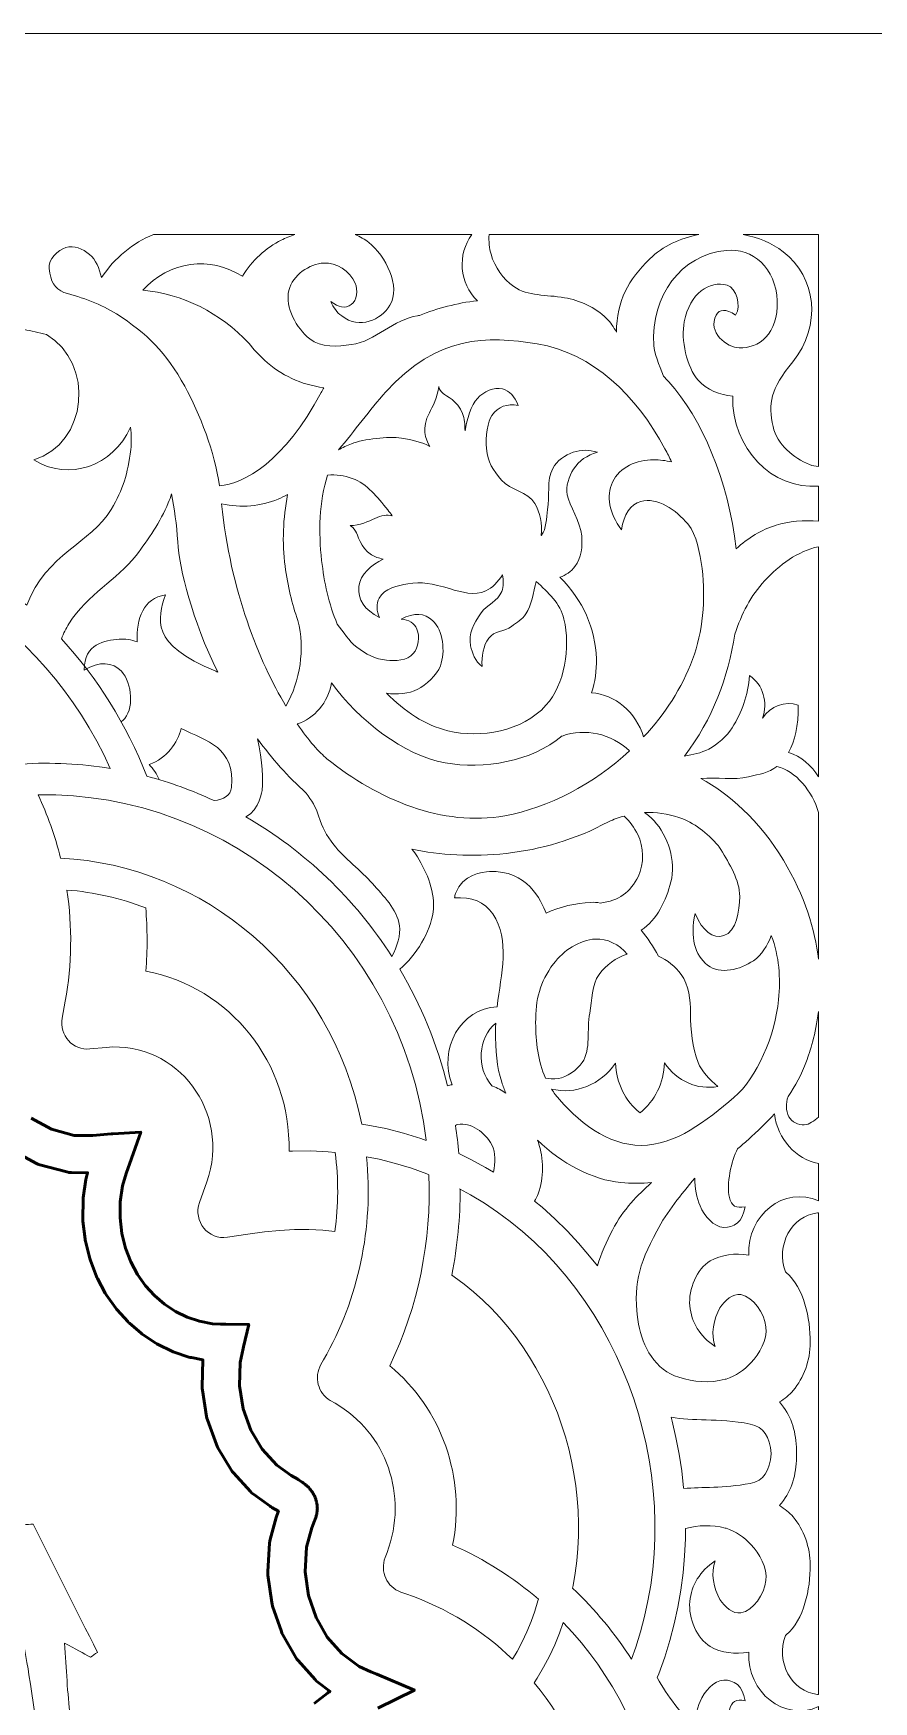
# Model space of a CAD drawing. Header units: inches. Extents: x 0.2 to 21.9, y -14.5 to -3.5.
# Drawn here: x 5.002 to 6.805, y -7.21 to -3.629 of the extents above; entities that cross this region are included whole.
import ezdxf

# ---------------------------------------------------------------- set-up
doc = ezdxf.new("R2010")
doc.units = ezdxf.units.IN
doc.header["$MEASUREMENT"] = 0
doc.layers.add('Layer 1', color=7, linetype='Continuous')

# ---------------------------------------------------------------- blocks, each defined once
blk = doc.blocks.new('block 6')
at = {"layer": 'Layer 1', "color": 250, "lineweight": 9, "true_color": 0x231f20}
blk.add_open_spline([(5.0014, -6.8288), (5.0473, -6.9205), (5.0931, -7.0123), (5.139, -7.104), (5.134, -7.1076), (5.1291, -7.1111), (5.1241, -7.1146), (5.1085, -7.106), (5.0928, -7.0973), (5.0686, -7.084), (5.0729, -7.1407), (5.0743, -7.1912), (5.081, -7.241), (5.0991, -7.3761), (5.1231, -7.5105), (5.1379, -7.646), (5.1524, -7.779), (5.1632, -7.9129), (5.1658, -8.0466), (5.1669, -8.104), (5.143, -8.162), (5.1305, -8.2197), (5.1251, -8.219), (5.1197, -8.2183), (5.1144, -8.2176), (5.11, -8.1853), (5.1039, -8.153), (5.1016, -8.1205), (5.0938, -8.0108), (5.0902, -7.9008), (5.0796, -7.7914), (5.0693, -7.6844), (5.0531, -7.5779), (5.0384, -7.4713), (5.0237, -7.3649), (5.0084, -7.2585), (4.9922, -7.1522), (4.9817, -7.0827), (4.9644, -7.0138), (4.9593, -6.9439), (4.9565, -6.9068), (4.9734, -6.8682), (4.9814, -6.8303), (4.9881, -6.8298), (4.9948, -6.8293), (5.0014, -6.8288)], degree=3, knots=[0, 0, 0, 0, 1, 1, 1, 2, 2, 2, 3, 3, 3, 4, 4, 4, 5, 5, 5, 6, 6, 6, 7, 7, 7, 8, 8, 8, 9, 9, 9, 10, 10, 10, 11, 11, 11, 12, 12, 12, 13, 13, 13, 14, 14, 14, 15, 15, 15, 15], dxfattribs=at)

msp = doc.modelspace()

# ---------------------------------------------------------------- linework, layer by layer
at = {"layer": 'Layer 1', "color": 250, "lineweight": 18, "true_color": 0x231f20}
msp.add_lwpolyline([(0.1756, -14.5134), (16.7661, -14.5134), (16.7661, -3.629), (0.1756, -3.629), (0.1756, -14.5134)], dxfattribs=at)
at = {"layer": 'Layer 1', "color": 140, "lineweight": 50, "true_color": 0x00adef}
for points in [[(4.9968, -5.9574), (5.0409, -5.9814), (5.0892, -5.9943), (5.129, -5.9948), (5.1689, -5.991), (5.172, -5.9908), (5.2323, -5.9872), (5.2121, -6.0441), (5.2008, -6.0761), (5.1932, -6.1029), (5.1883, -6.1372), (5.1878, -6.1715), (5.1918, -6.2049), (5.1997, -6.2365), (5.2111, -6.266), (5.2255, -6.2929), (5.2425, -6.317), (5.2619, -6.3384), (5.2834, -6.3569), (5.3067, -6.3724), (5.3318, -6.3846), (5.3582, -6.3934), (5.3858, -6.3986), (5.4036, -6.3994), (5.4145, -6.3995), (5.4641, -6.4003), (5.4529, -6.4486), (5.4521, -6.4519), (5.4454, -6.4818), (5.444, -6.5322), (5.4519, -6.5812), (5.4685, -6.6268), (5.493, -6.6676), (5.5244, -6.7022), (5.555, -6.7245), (5.569, -6.7325), (5.5699, -6.733), (5.5707, -6.7336), (5.5785, -6.7385), (5.58, -6.7395), (5.5815, -6.7406), (5.5846, -6.743), (5.5861, -6.7442), (5.5875, -6.7455), (5.5901, -6.7479), (5.5914, -6.7491), (5.5926, -6.7504), (5.5947, -6.7528), (5.5959, -6.7542), (5.597, -6.7556), (5.5987, -6.758), (5.5998, -6.7593), (5.6006, -6.7608), (5.602, -6.763), (5.603, -6.7646), (5.6038, -6.7662), (5.6049, -6.7684), (5.6056, -6.7698), (5.6062, -6.7713), (5.607, -6.7734), (5.6077, -6.775), (5.6082, -6.7767), (5.6088, -6.7786), (5.6093, -6.7803), (5.6097, -6.7821), (5.61, -6.7838), (5.6104, -6.7856), (5.6106, -6.7874), (5.6108, -6.789), (5.611, -6.7906), (5.611, -6.7922), (5.6111, -6.7937), (5.6112, -6.7955), (5.6111, -6.7973), (5.611, -6.7988), (5.6109, -6.8006), (5.6106, -6.8024), (5.6104, -6.804), (5.6102, -6.8057), (5.6098, -6.8073), (5.6094, -6.8091), (5.6089, -6.8109), (5.6084, -6.8126), (5.6059, -6.82), (5.6057, -6.8208), (5.6053, -6.8217), (5.5994, -6.8371), (5.5882, -6.8784), (5.585, -6.9312), (5.5921, -6.9822), (5.6083, -7.0295), (5.6325, -7.0713), (5.6637, -7.1066), (5.7006, -7.1342), (5.7259, -7.1459), (5.7387, -7.1512), (5.8195, -7.185), (5.7411, -7.2239)], [(5.6046, -7.2137), (5.6328, -7.1915), (5.6349, -7.1898), (5.6373, -7.1885), (5.6386, -7.1877), (5.6124, -7.1681), (5.6092, -7.1656), (5.6065, -7.1626), (5.57, -7.1212), (5.5673, -7.1183), (5.5653, -7.1148), (5.5371, -7.0662), (5.5352, -7.0628), (5.5339, -7.0592), (5.5151, -7.0046), (5.5139, -7.0009), (5.5133, -6.997), (5.5052, -6.9381), (5.5047, -6.9342), (5.5049, -6.9302), (5.5086, -6.8695), (5.5089, -6.8654), (5.51, -6.8615), (5.5227, -6.8143), (5.5232, -6.8123), (5.524, -6.8104), (5.5276, -6.801), (5.5134, -6.7929), (5.5115, -6.7918), (5.5096, -6.7905), (5.4739, -6.7644), (5.4706, -6.762), (5.4679, -6.759), (5.4311, -6.7185), (5.4285, -6.7156), (5.4264, -6.7122), (5.3979, -6.6647), (5.396, -6.6614), (5.3946, -6.6578), (5.3754, -6.605), (5.3741, -6.6014), (5.3735, -6.5977), (5.3644, -6.5413), (5.3638, -6.5376), (5.3639, -6.5338), (5.3655, -6.4762), (5.3408, -6.4715), (5.3381, -6.471), (5.3355, -6.4702), (5.3039, -6.4597), (5.3014, -6.4588), (5.299, -6.4576), (5.2692, -6.4431), (5.2669, -6.4419), (5.2647, -6.4405), (5.2371, -6.4222), (5.235, -6.4208), (5.2331, -6.4192), (5.2078, -6.3975), (5.206, -6.3958), (5.2043, -6.394), (5.1816, -6.369), (5.18, -6.3672), (5.1786, -6.3652), (5.1587, -6.337), (5.1573, -6.335), (5.1561, -6.3328), (5.1394, -6.3016), (5.1382, -6.2994), (5.1373, -6.2972), (5.1242, -6.2631), (5.1233, -6.2608), (5.1226, -6.2583), (5.1135, -6.2218), (5.1129, -6.2193), (5.1126, -6.2168), (5.1081, -6.1783), (5.1078, -6.1757), (5.1078, -6.1731), (5.1083, -6.1335), (5.1083, -6.1309), (5.1087, -6.1283), (5.1144, -6.0888), (5.1148, -6.0862), (5.1155, -6.0837), (5.1181, -6.0746), (5.0832, -6.0742), (5.0782, -6.0741), (5.0734, -6.0728), (5.0157, -6.0575), (5.0111, -6.0563), (5.0069, -6.054), (4.9545, -6.0255)]]:
    msp.add_lwpolyline(points, dxfattribs=at)
at = {"layer": 'Layer 1', "color": 250, "lineweight": 9, "true_color": 0x231f20}
for points in [[(5.7063, -5.9703), (5.7192, -5.9722), (5.7581, -5.9799), (5.7962, -5.9895), (5.8333, -6.0009), (5.8448, -6.0051)], [(5.9166, -6.1093), (5.9402, -6.1221), (5.9696, -6.1398), (5.9979, -6.1589), (6.0252, -6.1792), (6.0515, -6.2006), (6.0766, -6.2232), (6.1007, -6.2468), (6.1237, -6.2714), (6.1455, -6.2969), (6.1662, -6.3233), (6.1858, -6.3506), (6.2043, -6.3786), (6.2215, -6.4073), (6.2377, -6.4368), (6.2526, -6.4668), (6.2663, -6.4974), (6.2789, -6.5286), (6.2902, -6.5602), (6.3003, -6.5923), (6.3092, -6.6247), (6.3168, -6.6575), (6.3232, -6.6906), (6.3283, -6.7239), (6.332, -6.7574), (6.3345, -6.791), (6.3356, -6.8248), (6.3354, -6.8586), (6.3339, -6.8924), (6.3309, -6.9262), (6.3266, -6.9599), (6.3208, -6.9934), (6.3136, -7.0268), (6.3049, -7.0599), (6.2948, -7.0926), (6.2853, -7.1189)], [(5.8993, -6.294), (5.9051, -6.2979), (5.9262, -6.3136), (5.9466, -6.3302), (5.9662, -6.3478), (5.985, -6.3662), (6.003, -6.3855), (6.0202, -6.4056), (6.0365, -6.4264), (6.052, -6.448), (6.0667, -6.4702), (6.0804, -6.4931), (6.0933, -6.5166), (6.1052, -6.5406), (6.1162, -6.5651), (6.1263, -6.59), (6.1353, -6.6154), (6.1435, -6.6411), (6.1506, -6.6672), (6.1567, -6.6935), (6.1618, -6.72), (6.1659, -6.7467), (6.1689, -6.7735), (6.1708, -6.8003), (6.1718, -6.8272), (6.1716, -6.8541), (6.1704, -6.8809), (6.168, -6.9076), (6.1646, -6.9341), (6.1601, -6.9604), (6.1588, -6.9662)], [(6.139, -7.0399), (6.1307, -7.0629), (6.1206, -7.0877), (6.1092, -7.112), (6.0967, -7.1358), (6.083, -7.1592), (6.0765, -7.1692)]]:
    msp.add_lwpolyline(points, dxfattribs=at)
for points, knots in [([(5.5632, -4.0609), (5.5529, -4.0642), (5.543, -4.0683), (5.5337, -4.0729), (5.502, -4.0887), (5.4698, -4.1166), (5.4504, -4.1504), (5.3812, -4.1058), (5.2933, -4.1181), (5.2363, -4.1802), (5.322, -4.1882), (5.4026, -4.2285), (5.4644, -4.2942), (5.4745, -4.3077), (5.4861, -4.3199), (5.4974, -4.3302), (5.5332, -4.3631), (5.5758, -4.3829), (5.6252, -4.3896), (5.623, -4.3931), (5.621, -4.3965), (5.6193, -4.3999), (5.5414, -4.5486), (5.4524, -4.596), (5.4014, -4.6001), (5.3908, -4.5284), (5.3592, -4.4453), (5.3265, -4.3864), (5.2866, -4.3145), (5.2461, -4.2733), (5.1799, -4.2312), (5.1479, -4.2108), (5.1068, -4.1955), (5.0672, -4.1853), (5.0476, -4.1754), (5.0385, -4.1625), (5.0353, -4.1337), (5.0331, -4.1137), (5.0542, -4.0943), (5.0717, -4.0885), (5.0883, -4.083), (5.1082, -4.0917), (5.122, -4.1033), (5.1358, -4.115), (5.1433, -4.1337), (5.148, -4.1531), (5.1763, -4.1105), (5.2153, -4.0785), (5.2597, -4.0608), (5.2597, -4.0608), (5.5632, -4.0609), (5.5632, -4.0609)], [0, 0, 0, 0, 1, 1, 1, 2, 2, 2, 3, 3, 3, 4, 4, 4, 5, 5, 5, 6, 6, 6, 7, 7, 7, 8, 8, 8, 9, 9, 9, 10, 10, 10, 11, 11, 11, 12, 12, 12, 13, 13, 13, 14, 14, 14, 15, 15, 15, 16, 16, 16, 17, 17, 17, 17]), ([(5.9426, -4.0609), (5.9426, -4.0609), (5.6925, -4.0609), (5.6925, -4.0609), (5.703, -4.0651), (5.7128, -4.0707), (5.7218, -4.0778), (5.7571, -4.1056), (5.7912, -4.1728), (5.7669, -4.2125), (5.7477, -4.244), (5.7023, -4.2651), (5.6635, -4.2356), (5.6529, -4.2275), (5.6452, -4.218), (5.6404, -4.2042), (5.6564, -4.2178), (5.671, -4.2201), (5.6841, -4.2112), (5.6963, -4.203), (5.6985, -4.1794), (5.6926, -4.1651), (5.6819, -4.1389), (5.6509, -4.1207), (5.625, -4.122), (5.5944, -4.1236), (5.5577, -4.148), (5.55, -4.1806), (5.5412, -4.2177), (5.5667, -4.262), (5.5949, -4.2845), (5.6193, -4.304), (5.6548, -4.3013), (5.6847, -4.2971), (5.7351, -4.2901), (5.7761, -4.2423), (5.8264, -4.235), (5.8277, -4.2348), (5.829, -4.2346), (5.8303, -4.2345), (5.8687, -4.2191), (5.9106, -4.2077), (5.9548, -4.2028), (5.9155, -4.1663), (5.9116, -4.1028), (5.9426, -4.0609)], [0, 0, 0, 0, 1, 1, 1, 2, 2, 2, 3, 3, 3, 4, 4, 4, 5, 5, 5, 6, 6, 6, 7, 7, 7, 8, 8, 8, 9, 9, 9, 10, 10, 10, 11, 11, 11, 12, 12, 12, 13, 13, 13, 14, 14, 14, 15, 15, 15, 15]), ([(5.9798, -4.0609), (5.9798, -4.0609), (6.4299, -4.0609), (6.4299, -4.0609), (6.3901, -4.0685), (6.3528, -4.0858), (6.325, -4.1127), (6.2776, -4.1587), (6.2546, -4.2015), (6.253, -4.2705), (6.2475, -4.2592), (6.2403, -4.2492), (6.2317, -4.2407), (6.2073, -4.2165), (6.1741, -4.2021), (6.1417, -4.1964), (6.1016, -4.1894), (6.0641, -4.1939), (6.0326, -4.1724), (6.0101, -4.157), (5.9919, -4.131), (5.984, -4.1032), (5.9804, -4.0907), (5.9789, -4.0751), (5.9798, -4.0609)], [0, 0, 0, 0, 1, 1, 1, 2, 2, 2, 3, 3, 3, 4, 4, 4, 5, 5, 5, 6, 6, 6, 7, 7, 7, 8, 8, 8, 8]), ([(6.6867, -4.0609), (6.6867, -4.0609), (6.525, -4.0609), (6.525, -4.0609), (6.5568, -4.0669), (6.5868, -4.0792), (6.6112, -4.0978), (6.6817, -4.1512), (6.6946, -4.2569), (6.6315, -4.3339), (6.5829, -4.3933), (6.5787, -4.4233), (6.5893, -4.4731), (6.5974, -4.5116), (6.6339, -4.5408), (6.6674, -4.5546), (6.6737, -4.5572), (6.6801, -4.5584), (6.6867, -4.5586), (6.6867, -4.5586), (6.6867, -4.0609), (6.6867, -4.0609)], [0, 0, 0, 0, 1, 1, 1, 2, 2, 2, 3, 3, 3, 4, 4, 4, 5, 5, 5, 6, 6, 6, 7, 7, 7, 7]), ([(6.6867, -4.6006), (6.5868, -4.609), (6.5003, -4.5195), (6.5027, -4.408), (6.4751, -4.405), (6.4466, -4.3941), (6.4285, -4.3736), (6.404, -4.3461), (6.391, -4.2857), (6.3986, -4.2481), (6.411, -4.1866), (6.4522, -4.1587), (6.491, -4.1698), (6.5105, -4.1754), (6.5214, -4.2139), (6.509, -4.2337), (6.4874, -4.2199), (6.4743, -4.2204), (6.4674, -4.2337), (6.4478, -4.271), (6.4899, -4.3031), (6.5168, -4.3041), (6.5576, -4.3056), (6.6011, -4.2747), (6.5982, -4.2029), (6.5955, -4.1326), (6.5451, -4.0893), (6.489, -4.0947), (6.3915, -4.104), (6.3269, -4.1919), (6.3332, -4.2987), (6.3342, -4.3151), (6.3442, -4.3399), (6.3541, -4.3649), (6.3579, -4.3689), (6.3617, -4.373), (6.3654, -4.3771), (6.436, -4.4549), (6.4938, -4.5887), (6.5099, -4.7357), (6.5355, -4.7118), (6.5642, -4.6947), (6.5958, -4.6846), (6.6214, -4.6764), (6.6575, -4.6732), (6.6867, -4.676), (6.6867, -4.676), (6.6867, -4.6006), (6.6867, -4.6006)], [0, 0, 0, 0, 1, 1, 1, 2, 2, 2, 3, 3, 3, 4, 4, 4, 5, 5, 5, 6, 6, 6, 7, 7, 7, 8, 8, 8, 9, 9, 9, 10, 10, 10, 11, 11, 11, 12, 12, 12, 13, 13, 13, 14, 14, 14, 15, 15, 15, 16, 16, 16, 16]), ([(4.9873, -4.8563), (4.9815, -4.8511), (4.9756, -4.8461), (4.9696, -4.8412), (4.9241, -4.7421), (4.8367, -4.7208), (4.7945, -4.6508), (4.7681, -4.6071), (4.7594, -4.5744), (4.7525, -4.5225), (4.7504, -4.5065), (4.751, -4.4906), (4.7528, -4.4746), (4.7908, -4.5582), (4.8853, -4.5912), (4.9607, -4.5445), (4.845, -4.5094), (4.8288, -4.3368), (4.9335, -4.2757), (4.9498, -4.2709), (4.9661, -4.2671), (4.9814, -4.2649), (4.9815, -4.2649), (4.9816, -4.2649), (4.9817, -4.2649), (4.997, -4.2671), (5.0133, -4.2709), (5.0296, -4.2757), (5.1343, -4.3368), (5.1181, -4.5094), (5.0025, -4.5445), (5.0778, -4.5912), (5.1723, -4.5582), (5.2103, -4.4746), (5.2121, -4.4906), (5.2127, -4.5065), (5.2106, -4.5225), (5.2037, -4.5744), (5.195, -4.6071), (5.1687, -4.6508), (5.1244, -4.7242), (5.0304, -4.7441), (4.9873, -4.8563)], [0, 0, 0, 0, 1, 1, 1, 2, 2, 2, 3, 3, 3, 4, 4, 4, 5, 5, 5, 6, 6, 6, 7, 7, 7, 8, 8, 8, 9, 9, 9, 10, 10, 10, 11, 11, 11, 12, 12, 12, 13, 13, 13, 14, 14, 14, 14]), ([(6.1996, -5.0443), (6.2073, -5.0213), (6.211, -4.9967), (6.2101, -4.9714), (6.2078, -4.9054), (6.1817, -4.8469), (6.1316, -4.7961), (6.1448, -4.7922), (6.1556, -4.7845), (6.164, -4.7731), (6.1777, -4.7543), (6.1807, -4.7311), (6.1786, -4.7072), (6.1761, -4.6784), (6.1515, -4.6416), (6.1476, -4.6196), (6.1443, -4.6008), (6.1508, -4.5795), (6.1611, -4.5641), (6.1731, -4.5461), (6.1894, -4.5345), (6.2124, -4.5282), (6.1942, -4.5224), (6.1769, -4.5224), (6.1603, -4.5282), (6.1432, -4.5343), (6.1256, -4.5459), (6.1163, -4.563), (6.1025, -4.5883), (6.1108, -4.622), (6.1055, -4.651), (6.1021, -4.6697), (6.1034, -4.692), (6.092, -4.7064), (6.092, -4.7065), (6.0919, -4.7066), (6.0919, -4.7067), (6.0941, -4.6811), (6.0895, -4.6584), (6.078, -4.6384), (6.0628, -4.612), (6.0258, -4.6105), (6.0062, -4.5879), (5.9882, -4.5672), (5.9773, -4.5487), (5.9739, -4.5203), (5.971, -4.4966), (5.9774, -4.4599), (5.9858, -4.4489), (6.0004, -4.4297), (6.0178, -4.4234), (6.0423, -4.4276), (6.035, -4.408), (6.0237, -4.3963), (6.0084, -4.3922), (5.99, -4.3873), (5.9685, -4.3982), (5.9546, -4.4124), (5.9408, -4.4265), (5.9329, -4.458), (5.9281, -4.4821), (5.9279, -4.4688), (5.9269, -4.4556), (5.9227, -4.445), (5.912, -4.4174), (5.8872, -4.4071), (5.8811, -4.4019), (5.8751, -4.3968), (5.8733, -4.3925), (5.8716, -4.3872), (5.8699, -4.4097), (5.8581, -4.4311), (5.8516, -4.4435), (5.8346, -4.476), (5.8428, -4.4999), (5.8527, -4.5154), (5.8358, -4.5073), (5.816, -4.5009), (5.7917, -4.4976), (5.7634, -4.4937), (5.7113, -4.4995), (5.6843, -4.5098), (5.6745, -4.5135), (5.6651, -4.518), (5.6564, -4.5231), (5.6912, -4.4822), (5.7234, -4.4371), (5.7584, -4.3985), (5.8688, -4.2767), (5.9753, -4.2777), (6.083, -4.2954), (6.2023, -4.315), (6.296, -4.4063), (6.3573, -4.5209), (6.3622, -4.53), (6.3669, -4.5393), (6.3714, -4.5487), (6.3588, -4.5461), (6.3461, -4.5442), (6.3333, -4.5442), (6.2968, -4.5442), (6.2594, -4.5596), (6.2449, -4.592), (6.231, -4.6233), (6.2373, -4.6574), (6.2638, -4.6946), (6.2693, -4.6605), (6.2832, -4.6403), (6.3054, -4.6338), (6.3408, -4.6236), (6.3814, -4.6523), (6.4061, -4.682), (6.427, -4.7069), (6.4305, -4.7436), (6.4373, -4.7777), (6.4442, -4.8454), (6.4389, -4.9128), (6.4165, -4.973), (6.3936, -5.0342), (6.3568, -5.0906), (6.3114, -5.1392), (6.295, -5.0856), (6.2508, -5.0481), (6.1996, -5.0443)], [0, 0, 0, 0, 1, 1, 1, 2, 2, 2, 3, 3, 3, 4, 4, 4, 5, 5, 5, 6, 6, 6, 7, 7, 7, 8, 8, 8, 9, 9, 9, 10, 10, 10, 11, 11, 11, 12, 12, 12, 13, 13, 13, 14, 14, 14, 15, 15, 15, 16, 16, 16, 17, 17, 17, 18, 18, 18, 19, 19, 19, 20, 20, 20, 21, 21, 21, 22, 22, 22, 23, 23, 23, 24, 24, 24, 25, 25, 25, 26, 26, 26, 27, 27, 27, 28, 28, 28, 29, 29, 29, 30, 30, 30, 31, 31, 31, 32, 32, 32, 33, 33, 33, 34, 34, 34, 35, 35, 35, 36, 36, 36, 37, 37, 37, 38, 38, 38, 39, 39, 39, 40, 40, 40, 41, 41, 41, 41]), ([(5.6331, -4.5772), (5.6514, -4.5755), (5.669, -4.5779), (5.686, -4.5842), (5.7189, -4.5965), (5.7394, -4.6236), (5.7626, -4.652), (5.7658, -4.6558), (5.7687, -4.66), (5.7715, -4.6644), (5.7613, -4.6623), (5.749, -4.6633), (5.7344, -4.6702), (5.7224, -4.6758), (5.7018, -4.6862), (5.6813, -4.6853), (5.6859, -4.6877), (5.6895, -4.6903), (5.6934, -4.6974), (5.6974, -4.7047), (5.7036, -4.7331), (5.7272, -4.7483), (5.7343, -4.7528), (5.7431, -4.7555), (5.7523, -4.7573), (5.727, -4.7708), (5.7034, -4.789), (5.7005, -4.8165), (5.6976, -4.8443), (5.7122, -4.8664), (5.7443, -4.8826), (5.7383, -4.8703), (5.7374, -4.8527), (5.744, -4.8411), (5.7559, -4.8201), (5.7832, -4.8144), (5.8053, -4.8104), (5.835, -4.8051), (5.8573, -4.8097), (5.8951, -4.8209), (5.921, -4.8286), (5.9482, -4.8369), (5.973, -4.8255), (5.9864, -4.8194), (5.9991, -4.8066), (6.0085, -4.7912), (6.011, -4.8031), (6.0111, -4.8161), (6.0068, -4.827), (5.9989, -4.8474), (5.9752, -4.8553), (5.9628, -4.8728), (5.9456, -4.897), (5.9354, -4.9169), (5.9402, -4.9434), (5.943, -4.9587), (5.9501, -4.977), (5.9648, -4.9877), (5.9648, -4.9876), (5.9648, -4.9875), (5.9648, -4.9874), (5.9632, -4.9666), (5.9671, -4.9429), (5.9792, -4.9269), (5.9906, -4.9118), (6.0132, -4.9131), (6.0279, -4.9019), (6.0395, -4.8931), (6.0506, -4.8875), (6.0589, -4.875), (6.0703, -4.8577), (6.0754, -4.8287), (6.081, -4.8054), (6.1064, -4.8292), (6.1327, -4.8523), (6.1405, -4.8862), (6.1545, -4.9476), (6.1423, -5.0265), (6.1019, -5.0713), (6.0511, -5.1276), (5.9618, -5.1428), (5.8914, -5.1259), (5.8425, -5.1143), (5.7982, -5.0839), (5.7595, -5.0455), (5.7821, -5.0483), (5.8075, -5.0467), (5.8265, -5.0368), (5.8445, -5.0275), (5.8679, -5.0071), (5.8753, -4.9867), (5.8864, -4.9561), (5.8812, -4.9109), (5.8586, -4.8893), (5.8416, -4.873), (5.8191, -4.872), (5.7911, -4.8861), (5.8081, -4.8875), (5.8193, -4.8946), (5.8249, -4.9076), (5.8318, -4.9236), (5.8281, -4.9472), (5.8171, -4.9601), (5.8036, -4.9759), (5.7791, -4.9761), (5.7594, -4.9744), (5.7367, -4.9724), (5.7144, -4.9609), (5.6956, -4.9466), (5.6787, -4.9337), (5.6673, -4.9138), (5.654, -4.8968), (5.6359, -4.8544), (5.6256, -4.8067), (5.6204, -4.7603), (5.6137, -4.6998), (5.6146, -4.6347), (5.6331, -4.5772)], [0, 0, 0, 0, 1, 1, 1, 2, 2, 2, 3, 3, 3, 4, 4, 4, 5, 5, 5, 6, 6, 6, 7, 7, 7, 8, 8, 8, 9, 9, 9, 10, 10, 10, 11, 11, 11, 12, 12, 12, 13, 13, 13, 14, 14, 14, 15, 15, 15, 16, 16, 16, 17, 17, 17, 18, 18, 18, 19, 19, 19, 20, 20, 20, 21, 21, 21, 22, 22, 22, 23, 23, 23, 24, 24, 24, 25, 25, 25, 26, 26, 26, 27, 27, 27, 28, 28, 28, 29, 29, 29, 30, 30, 30, 31, 31, 31, 32, 32, 32, 33, 33, 33, 34, 34, 34, 35, 35, 35, 36, 36, 36, 37, 37, 37, 38, 38, 38, 39, 39, 39, 39]), ([(5.1901, -5.1065), (5.1913, -5.1057), (5.1923, -5.1048), (5.1934, -5.1039), (5.2189, -5.0813), (5.2142, -5.0232), (5.1905, -4.9983), (5.1717, -4.9785), (5.1439, -4.9758), (5.1106, -4.9956), (5.1106, -4.9382), (5.1549, -4.9324), (5.186, -4.9294), (5.1989, -4.9281), (5.2117, -4.9304), (5.2243, -4.9351), (5.2223, -4.8849), (5.2383, -4.8419), (5.285, -4.8343), (5.2689, -4.8857), (5.2504, -4.9401), (5.393, -4.9983), (5.3945, -4.9989), (5.3959, -4.9996), (5.3973, -5.0003), (5.3422, -4.8876), (5.3153, -4.7797), (5.3115, -4.7204), (5.3092, -4.6831), (5.3045, -4.6489), (5.2981, -4.6175), (5.2962, -4.624), (5.2939, -4.6304), (5.2913, -4.6366), (5.2742, -4.6779), (5.2488, -4.7151), (5.222, -4.7495), (5.1794, -4.8042), (5.1198, -4.8308), (5.0779, -4.8964), (5.0716, -4.9061), (5.0663, -4.9172), (5.062, -4.9289), (5.1388, -5.0122), (5.2016, -5.1112), (5.2451, -5.2234), (5.2951, -5.2365), (5.3434, -5.254), (5.3894, -5.2757), (5.41, -5.2734), (5.4253, -5.2647), (5.4268, -5.2477), (5.4343, -5.1603), (5.375, -5.1489), (5.3189, -5.1212), (5.3106, -5.1511), (5.2891, -5.1847), (5.2499, -5.1985), (5.2594, -5.2077), (5.2667, -5.2188), (5.2719, -5.2308)], [0, 0, 0, 0, 1, 1, 1, 2, 2, 2, 3, 3, 3, 4, 4, 4, 5, 5, 5, 6, 6, 6, 7, 7, 7, 8, 8, 8, 9, 9, 9, 10, 10, 10, 11, 11, 11, 12, 12, 12, 13, 13, 13, 14, 14, 14, 15, 15, 15, 16, 16, 16, 17, 17, 17, 18, 18, 18, 19, 19, 19, 20, 20, 20, 20]), ([(5.5436, -5.0728), (5.5751, -5.0181), (5.5845, -4.9513), (5.5695, -4.8893), (5.556, -4.8528), (5.5481, -4.8156), (5.542, -4.7725), (5.535, -4.7222), (5.5378, -4.6698), (5.5472, -4.6191), (5.5408, -4.6226), (5.5342, -4.6258), (5.5273, -4.6286), (5.4889, -4.6445), (5.4483, -4.6478), (5.4057, -4.6387), (5.4249, -4.8269), (5.4861, -4.9762), (5.5436, -5.0728)], [0, 0, 0, 0, 1, 1, 1, 2, 2, 2, 3, 3, 3, 4, 4, 4, 5, 5, 5, 6, 6, 6, 6]), ([(6.6867, -4.7309), (6.6421, -4.7399), (6.6026, -4.7705), (6.5712, -4.804), (6.5415, -4.8357), (6.522, -4.8752), (6.507, -4.9184), (6.4933, -5.0105), (6.4596, -5.101), (6.3992, -5.1802), (6.4172, -5.1773), (6.4349, -5.1738), (6.4511, -5.1651), (6.4707, -5.1546), (6.489, -5.1389), (6.5016, -5.1193), (6.5224, -5.087), (6.5348, -5.0497), (6.5389, -5.0076), (6.5678, -5.0264), (6.5789, -5.0656), (6.5663, -5.0986), (6.5839, -5.0733), (6.6143, -5.0615), (6.6434, -5.0707), (6.6434, -5.117), (6.6368, -5.1473), (6.6223, -5.1723), (6.6493, -5.1806), (6.6721, -5.1997), (6.6868, -5.2251), (6.6868, -5.2251), (6.6867, -4.7309), (6.6867, -4.7309)], [0, 0, 0, 0, 1, 1, 1, 2, 2, 2, 3, 3, 3, 4, 4, 4, 5, 5, 5, 6, 6, 6, 7, 7, 7, 8, 8, 8, 9, 9, 9, 10, 10, 10, 11, 11, 11, 11]), ([(6.1369, -5.1371), (6.0701, -5.1927), (5.9679, -5.2093), (5.8855, -5.1948), (5.7961, -5.179), (5.6997, -5.1031), (5.6418, -5.023), (5.6339, -5.0654), (5.6053, -5.0992), (5.568, -5.1113)], [0, 0, 0, 0, 1, 1, 1, 2, 2, 2, 3, 3, 3, 3]), ([(5.568, -5.1112), (5.5927, -5.1473), (5.6153, -5.1726), (5.6318, -5.1859), (5.7409, -5.2736), (5.8803, -5.3326), (6.0135, -5.3083), (6.1075, -5.2911), (6.2038, -5.2407), (6.2814, -5.169), (6.2413, -5.1318), (6.1865, -5.1197), (6.1364, -5.1372)], [0, 0, 0, 0, 1, 1, 1, 2, 2, 2, 3, 3, 3, 4, 4, 4, 4]), ([(5.7713, -5.6105), (5.7816, -5.5904), (5.7907, -5.5629), (5.7877, -5.5444), (5.7818, -5.5079), (5.7526, -5.4805), (5.7293, -5.4537), (5.7063, -5.4272), (5.668, -5.3988), (5.6467, -5.3707), (5.6298, -5.3483), (5.6221, -5.3361), (5.6138, -5.3085), (5.6086, -5.2911), (5.5983, -5.2743), (5.5874, -5.2597), (5.5479, -5.2245), (5.5131, -5.1848), (5.4827, -5.1431), (5.4932, -5.1906), (5.4951, -5.2351), (5.4929, -5.2518), (5.4926, -5.2543), (5.4873, -5.2951), (5.4578, -5.3109), (5.5841, -5.3834), (5.6919, -5.4867), (5.7713, -5.6105)], [0, 0, 0, 0, 1, 1, 1, 2, 2, 2, 3, 3, 3, 4, 4, 4, 5, 5, 5, 6, 6, 6, 7, 7, 7, 8, 8, 8, 9, 9, 9, 9]), ([(6.6867, -5.3013), (6.6739, -5.2558), (6.6376, -5.2116), (6.5974, -5.2025), (6.5801, -5.216), (6.5598, -5.2191), (6.5365, -5.2249), (6.5048, -5.2329), (6.4687, -5.2249), (6.4345, -5.2287), (6.4935, -5.2605), (6.5589, -5.3164), (6.6114, -5.4038), (6.6578, -5.481), (6.6792, -5.5533), (6.6867, -5.6164), (6.6867, -5.6164), (6.6867, -5.3013), (6.6867, -5.3013)], [0, 0, 0, 0, 1, 1, 1, 2, 2, 2, 3, 3, 3, 4, 4, 4, 5, 5, 5, 6, 6, 6, 6]), ([(5.9971, -5.7182), (5.9186, -5.7217), (5.8698, -5.8091), (5.9005, -5.8856), (5.8972, -5.8864), (5.8939, -5.8873), (5.8908, -5.8883), (5.8689, -5.799), (5.8339, -5.7148), (5.7881, -5.6378), (5.8238, -5.6081), (5.8536, -5.5568), (5.8596, -5.5151), (5.8655, -5.4741), (5.8467, -5.4307), (5.8258, -5.3962), (5.8226, -5.391), (5.8186, -5.3855), (5.814, -5.38), (5.933, -5.4051), (6.0951, -5.3987), (6.2358, -5.3211), (6.2472, -5.316), (6.2585, -5.312), (6.2698, -5.3089), (6.2815, -5.3202), (6.2917, -5.3345), (6.2988, -5.3486), (6.3116, -5.3741), (6.313, -5.4123), (6.3002, -5.4379), (6.2828, -5.4727), (6.2587, -5.4911), (6.2183, -5.4957), (6.2115, -5.4943), (6.2046, -5.4938), (6.1977, -5.4942), (6.166, -5.4962), (6.1318, -5.5031), (6.102, -5.5177), (6.0921, -5.49), (6.0605, -5.4241), (5.9809, -5.4283), (5.9655, -5.4291), (5.9233, -5.4333), (5.908, -5.4749), (5.9069, -5.478), (5.9062, -5.4813), (5.9052, -5.4846), (5.9426, -5.4816), (5.9701, -5.4931), (5.9875, -5.5191), (6.0254, -5.5758), (6.0058, -5.647), (5.9971, -5.7182)], [0, 0, 0, 0, 1, 1, 1, 2, 2, 2, 3, 3, 3, 4, 4, 4, 5, 5, 5, 6, 6, 6, 7, 7, 7, 8, 8, 8, 9, 9, 9, 10, 10, 10, 11, 11, 11, 12, 12, 12, 13, 13, 13, 14, 14, 14, 15, 15, 15, 16, 16, 16, 17, 17, 17, 18, 18, 18, 18]), ([(6.4218, -5.5179), (6.4389, -5.557), (6.4595, -5.5729), (6.4837, -5.5655), (6.5104, -5.5573), (6.5176, -5.5124), (6.5176, -5.482), (6.5177, -5.4452), (6.4953, -5.4117), (6.4771, -5.3809), (6.4754, -5.3779), (6.4736, -5.3751), (6.4719, -5.3726), (6.4475, -5.3453), (6.4195, -5.3229), (6.3871, -5.312), (6.3629, -5.3038), (6.3383, -5.3004), (6.3135, -5.3017), (6.3211, -5.307), (6.3281, -5.3128), (6.334, -5.3191), (6.3637, -5.3509), (6.3814, -5.4065), (6.3699, -5.4503), (6.3594, -5.4903), (6.3411, -5.5315), (6.3059, -5.5538), (6.3197, -5.5702), (6.3325, -5.5892), (6.3433, -5.6098), (6.3628, -5.6183), (6.3791, -5.6314), (6.392, -5.649), (6.4083, -5.6713), (6.4122, -5.7035), (6.4122, -5.7322), (6.4122, -5.768), (6.4154, -5.8055), (6.4283, -5.8383), (6.435, -5.8552), (6.4537, -5.8758), (6.471, -5.8894), (6.4272, -5.8976), (6.3826, -5.878), (6.3561, -5.8384), (6.3549, -5.8813), (6.3355, -5.9212), (6.3037, -5.9461), (6.2721, -5.9213), (6.2527, -5.8818), (6.2512, -5.8392), (6.219, -5.886), (6.1651, -5.9075), (6.1137, -5.895), (6.1163, -5.8989), (6.119, -5.9027), (6.1219, -5.9064), (6.1683, -5.965), (6.2355, -6.0159), (6.306, -6.0159), (6.3802, -6.0159), (6.4465, -5.9629), (6.5054, -5.9131), (6.5547, -5.8713), (6.5939, -5.7792), (6.6011, -5.7031), (6.6056, -5.6563), (6.6027, -5.6106), (6.5855, -5.5656), (6.5768, -5.5879), (6.5651, -5.6068), (6.5471, -5.6194), (6.5194, -5.6389), (6.4757, -5.6497), (6.4488, -5.6289), (6.4204, -5.6069), (6.4114, -5.57), (6.4218, -5.5179)], [0, 0, 0, 0, 1, 1, 1, 2, 2, 2, 3, 3, 3, 4, 4, 4, 5, 5, 5, 6, 6, 6, 7, 7, 7, 8, 8, 8, 9, 9, 9, 10, 10, 10, 11, 11, 11, 12, 12, 12, 13, 13, 13, 14, 14, 14, 15, 15, 15, 16, 16, 16, 17, 17, 17, 18, 18, 18, 19, 19, 19, 20, 20, 20, 21, 21, 21, 22, 22, 22, 23, 23, 23, 24, 24, 24, 25, 25, 25, 26, 26, 26, 26]), ([(5.2428, -5.5058), (5.2465, -5.5511), (5.2466, -5.5967), (5.2433, -5.6421), (5.4241, -5.6756), (5.5543, -5.8394), (5.5504, -6.0284), (5.5504, -6.0284), (5.5576, -6.028), (5.5576, -6.028), (5.5576, -6.028), (5.5964, -6.0279), (5.5964, -6.0279), (5.5964, -6.0279), (5.6344, -6.0297), (5.6344, -6.0297), (5.6344, -6.0297), (5.6495, -6.0311), (5.6495, -6.0311), (5.6568, -6.0877), (5.6565, -6.1446), (5.649, -6.2005), (5.649, -6.2005), (5.623, -6.198), (5.623, -6.198), (5.623, -6.198), (5.5928, -6.1966), (5.5928, -6.1966), (5.5928, -6.1966), (5.5618, -6.1966), (5.5618, -6.1966), (5.5618, -6.1966), (5.53, -6.1982), (5.53, -6.1982), (5.53, -6.1982), (5.4975, -6.2014), (5.4975, -6.2014), (5.4975, -6.2014), (5.4623, -6.2065), (5.4623, -6.2065), (5.4623, -6.2065), (5.4181, -6.213), (5.4181, -6.213), (5.377, -6.2197), (5.3439, -6.1785), (5.3582, -6.1382), (5.3582, -6.1382), (5.3739, -6.0941), (5.3739, -6.0941), (5.4266, -5.9456), (5.3111, -5.7912), (5.1581, -5.8055), (5.1581, -5.8055), (5.123, -5.8088), (5.123, -5.8088), (5.0867, -5.8128), (5.0568, -5.7796), (5.0635, -5.7426), (5.0635, -5.7426), (5.0701, -5.7061), (5.0701, -5.7061), (5.0844, -5.6273), (5.0856, -5.5467), (5.0736, -5.4677), (5.1318, -5.4723), (5.1887, -5.4854), (5.2428, -5.5058)], [0, 0, 0, 0, 1, 1, 1, 2, 2, 2, 3, 3, 3, 4, 4, 4, 5, 5, 5, 6, 6, 6, 7, 7, 7, 8, 8, 8, 9, 9, 9, 10, 10, 10, 11, 11, 11, 12, 12, 12, 13, 13, 13, 14, 14, 14, 15, 15, 15, 16, 16, 16, 17, 17, 17, 18, 18, 18, 19, 19, 19, 20, 20, 20, 21, 21, 21, 22, 22, 22, 22]), ([(6.2764, -5.6053), (6.2515, -5.6134), (6.2313, -5.628), (6.2159, -5.649), (6.1995, -5.6713), (6.2012, -5.7042), (6.1957, -5.7322), (6.1888, -5.7672), (6.1991, -5.8097), (6.1796, -5.8383), (6.1693, -5.8533), (6.1459, -5.8705), (6.1289, -5.8721), (6.1173, -5.8733), (6.1084, -5.8727), (6.1009, -5.8714), (6.0849, -5.8354), (6.0798, -5.7935), (6.0797, -5.7526), (6.0795, -5.7025), (6.0888, -5.6652), (6.1177, -5.6264), (6.1397, -5.5968), (6.1737, -5.5752), (6.2083, -5.5729), (6.2319, -5.5714), (6.2597, -5.5848), (6.2764, -5.6053)], [0, 0, 0, 0, 1, 1, 1, 2, 2, 2, 3, 3, 3, 4, 4, 4, 5, 5, 5, 6, 6, 6, 7, 7, 7, 8, 8, 8, 9, 9, 9, 9]), ([(6.6867, -5.7287), (6.6809, -5.7775), (6.6686, -5.8145), (6.6609, -5.8354), (6.6502, -5.864), (6.637, -5.8886), (6.6214, -5.9108), (6.616, -5.9266), (6.6167, -5.941), (6.6232, -5.9543), (6.6291, -5.966), (6.644, -5.972), (6.6561, -5.9718), (6.6675, -5.9716), (6.6769, -5.9625), (6.6867, -5.9551), (6.6867, -5.9551), (6.6867, -5.7287), (6.6867, -5.7287)], [0, 0, 0, 0, 1, 1, 1, 2, 2, 2, 3, 3, 3, 4, 4, 4, 5, 5, 5, 6, 6, 6, 6]), ([(6.0157, -5.9041), (6.0125, -5.8963), (6.0096, -5.8884), (6.007, -5.8804), (5.9961, -5.8464), (5.9937, -5.8145), (5.9937, -5.7673), (5.9937, -5.7625), (5.9938, -5.7578), (5.9941, -5.7532), (5.9566, -5.7857), (5.9514, -5.8484), (5.9857, -5.8882), (5.9865, -5.8884), (5.9872, -5.8887), (5.9879, -5.8889), (5.9978, -5.8924), (6.0071, -5.8976), (6.0157, -5.9041)], [0, 0, 0, 0, 1, 1, 1, 2, 2, 2, 3, 3, 3, 4, 4, 4, 5, 5, 5, 6, 6, 6, 6]), ([(5.9891, -6.0734), (5.9891, -6.0734), (5.9721, -6.0631), (5.9721, -6.0631), (5.9721, -6.0631), (5.939, -6.0452), (5.939, -6.0452), (5.939, -6.0452), (5.9147, -6.0335), (5.9147, -6.0335), (5.913, -6.0131), (5.9107, -5.993), (5.9076, -5.973), (5.9092, -5.9723), (5.911, -5.9716), (5.9128, -5.9712), (5.9398, -5.9654), (5.9721, -5.9883), (5.9855, -6.0148), (5.9941, -6.0318), (5.9937, -6.0533), (5.9891, -6.0734)], [0, 0, 0, 0, 1, 1, 1, 2, 2, 2, 3, 3, 3, 4, 4, 4, 5, 5, 5, 6, 6, 6, 7, 7, 7, 7]), ([(6.6867, -6.1347), (6.6867, -6.1347), (6.6867, -6.0546), (6.6867, -6.0546), (6.6382, -6.0456), (6.5994, -6.003), (6.5921, -5.9479), (6.5751, -5.9671), (6.5562, -5.9852), (6.5357, -6.0038), (6.5284, -6.0104), (6.5211, -6.0166), (6.5136, -6.0224), (6.5133, -6.0228), (6.5131, -6.0232), (6.5129, -6.0236), (6.4999, -6.0485), (6.4888, -6.0997), (6.4955, -6.1274), (6.5, -6.1459), (6.51, -6.1517), (6.5292, -6.1476), (6.5246, -6.1799), (6.5048, -6.1927), (6.4834, -6.1919), (6.4617, -6.1911), (6.4421, -6.1674), (6.4327, -6.1459), (6.4251, -6.1287), (6.4212, -6.1071), (6.4211, -6.086), (6.3919, -6.1227), (6.3619, -6.1569), (6.3395, -6.1997), (6.3004, -6.2743), (6.2873, -6.3184), (6.3008, -6.3997), (6.3086, -6.4471), (6.3368, -6.4988), (6.3871, -6.5137), (6.4189, -6.523), (6.4535, -6.5274), (6.4863, -6.5179), (6.487, -6.5177), (6.4878, -6.5178), (6.4885, -6.5175), (6.5091, -6.5106), (6.5269, -6.499), (6.5417, -6.4828), (6.56, -6.4628), (6.5775, -6.4334), (6.574, -6.4053), (6.5702, -6.3753), (6.5475, -6.3413), (6.5204, -6.3362), (6.5034, -6.3329), (6.485, -6.349), (6.4753, -6.3649), (6.4616, -6.3874), (6.455, -6.4229), (6.4652, -6.4477), (6.4321, -6.4252), (6.4139, -6.3961), (6.4106, -6.3603), (6.4072, -6.3246), (6.4255, -6.2807), (6.4542, -6.264), (6.4783, -6.25), (6.508, -6.2467), (6.5371, -6.2515), (6.5335, -6.1653), (6.6128, -6.1016), (6.6873, -6.135)], [0, 0, 0, 0, 1, 1, 1, 2, 2, 2, 3, 3, 3, 4, 4, 4, 5, 5, 5, 6, 6, 6, 7, 7, 7, 8, 8, 8, 9, 9, 9, 10, 10, 10, 11, 11, 11, 12, 12, 12, 13, 13, 13, 14, 14, 14, 15, 15, 15, 16, 16, 16, 17, 17, 17, 18, 18, 18, 19, 19, 19, 20, 20, 20, 21, 21, 21, 22, 22, 22, 23, 23, 23, 24, 24, 24, 24]), ([(6.0775, -6.1357), (6.0775, -6.1357), (6.0934, -6.1488), (6.0934, -6.1488), (6.0934, -6.1488), (6.1208, -6.1733), (6.1208, -6.1733), (6.1208, -6.1733), (6.147, -6.199), (6.147, -6.199), (6.147, -6.199), (6.1719, -6.2257), (6.1719, -6.2257), (6.1719, -6.2257), (6.1956, -6.2534), (6.1956, -6.2534), (6.1956, -6.2534), (6.2122, -6.2746), (6.2122, -6.2746), (6.2205, -6.2479), (6.2317, -6.2221), (6.2444, -6.1978), (6.2686, -6.1516), (6.2982, -6.1231), (6.3286, -6.0958), (6.3069, -6.0976), (6.2849, -6.0975), (6.2626, -6.0956), (6.2036, -6.0905), (6.1342, -6.0542), (6.0837, -6.005), (6.0844, -6.0064), (6.0849, -6.0079), (6.0855, -6.0094), (6.0973, -6.0438), (6.0977, -6.0857), (6.085, -6.1195), (6.0829, -6.125), (6.0804, -6.1305), (6.0775, -6.1357)], [0, 0, 0, 0, 1, 1, 1, 2, 2, 2, 3, 3, 3, 4, 4, 4, 5, 5, 5, 6, 6, 6, 7, 7, 7, 8, 8, 8, 9, 9, 9, 10, 10, 10, 11, 11, 11, 12, 12, 12, 13, 13, 13, 13]), ([(5.8508, -6.0788), (5.8565, -6.2204), (5.8276, -6.3614), (5.7667, -6.4888), (5.8782, -6.581), (5.9303, -6.7295), (5.9016, -6.8737), (5.9704, -6.9044), (6.0319, -6.9437), (6.0857, -6.9897), (6.0857, -6.9897), (6.0857, -6.9897), (6.0857, -6.9897), (6.0857, -6.9897), (6.0847, -6.9933), (6.0847, -6.9933), (6.0847, -6.9933), (6.0778, -7.0159), (6.0778, -7.0159), (6.0778, -7.0159), (6.0698, -7.0381), (6.0698, -7.0381), (6.0698, -7.0381), (6.0608, -7.0599), (6.0608, -7.0599), (6.0608, -7.0599), (6.0508, -7.0814), (6.0508, -7.0814), (6.0508, -7.0814), (6.0398, -7.1024), (6.0398, -7.1024), (6.0398, -7.1024), (6.0301, -7.1189), (6.0301, -7.1189), (5.9674, -7.0581), (5.8905, -7.0093), (5.8008, -6.9781), (5.8008, -6.9781), (5.7904, -6.9745), (5.7904, -6.9745), (5.7605, -6.9644), (5.7451, -6.9305), (5.7566, -6.9005), (5.7566, -6.9005), (5.7608, -6.8895), (5.7608, -6.8895), (5.8069, -6.7691), (5.7592, -6.6322), (5.6492, -6.5695), (5.6492, -6.5695), (5.639, -6.5636), (5.639, -6.5636), (5.6124, -6.5481), (5.6033, -6.5133), (5.6188, -6.4862), (5.6188, -6.4862), (5.6245, -6.4763), (5.6245, -6.4763), (5.6998, -6.3446), (5.7319, -6.1918), (5.7168, -6.0404), (5.7168, -6.0404), (5.744, -6.0458), (5.744, -6.0458), (5.744, -6.0458), (5.779, -6.0546), (5.779, -6.0546), (5.779, -6.0546), (5.8131, -6.0651), (5.8131, -6.0651), (5.8131, -6.0651), (5.8463, -6.0771), (5.8463, -6.0771), (5.8463, -6.0771), (5.8508, -6.079), (5.8508, -6.079), (5.8508, -6.079), (5.8508, -6.0788), (5.8508, -6.0788)], [0, 0, 0, 0, 1, 1, 1, 2, 2, 2, 3, 3, 3, 4, 4, 4, 5, 5, 5, 6, 6, 6, 7, 7, 7, 8, 8, 8, 9, 9, 9, 10, 10, 10, 11, 11, 11, 12, 12, 12, 13, 13, 13, 14, 14, 14, 15, 15, 15, 16, 16, 16, 17, 17, 17, 18, 18, 18, 19, 19, 19, 20, 20, 20, 21, 21, 21, 22, 22, 22, 23, 23, 23, 24, 24, 24, 25, 25, 25, 26, 26, 26, 26]), ([(6.6867, -7.1948), (6.6867, -7.1948), (6.6846, -7.1945), (6.6846, -7.1945), (6.6288, -7.1883), (6.5946, -7.1246), (6.6157, -7.0681), (6.6164, -7.0676), (6.617, -7.0671), (6.6176, -7.0666), (6.6556, -7.0331), (6.6694, -6.9695), (6.669, -6.9159), (6.6688, -6.8792), (6.6554, -6.8399), (6.6324, -6.8134), (6.6242, -6.8038), (6.6142, -6.7956), (6.6031, -6.7889), (6.6063, -6.7855), (6.6092, -6.7818), (6.6119, -6.7779), (6.6313, -6.7501), (6.6405, -6.7167), (6.6394, -6.6777), (6.6394, -6.6777), (6.6394, -6.6777), (6.6394, -6.6777), (6.6405, -6.6387), (6.6313, -6.6053), (6.6119, -6.5775), (6.6092, -6.5736), (6.6063, -6.5699), (6.6031, -6.5665), (6.6142, -6.5597), (6.6242, -6.5515), (6.6324, -6.542), (6.6554, -6.5155), (6.6688, -6.4762), (6.669, -6.4395), (6.6694, -6.3859), (6.6556, -6.3223), (6.6176, -6.2888), (6.617, -6.2883), (6.6164, -6.2878), (6.6157, -6.2873), (6.5946, -6.2308), (6.6288, -6.167), (6.6846, -6.1608), (6.6846, -6.1608), (6.6867, -6.1606), (6.6867, -6.1606), (6.6867, -6.1606), (6.6867, -7.1948), (6.6867, -7.1948)], [0, 0, 0, 0, 1, 1, 1, 2, 2, 2, 3, 3, 3, 4, 4, 4, 5, 5, 5, 6, 6, 6, 7, 7, 7, 8, 8, 8, 9, 9, 9, 10, 10, 10, 11, 11, 11, 12, 12, 12, 13, 13, 13, 14, 14, 14, 15, 15, 15, 16, 16, 16, 17, 17, 17, 18, 18, 18, 18]), ([(6.3974, -6.7524), (6.3974, -6.7524), (6.3973, -6.7509), (6.3973, -6.7509), (6.3973, -6.7509), (6.3932, -6.7147), (6.3932, -6.7147), (6.3932, -6.7147), (6.3877, -6.6788), (6.3877, -6.6788), (6.3877, -6.6788), (6.3809, -6.6431), (6.3809, -6.6431), (6.3809, -6.6431), (6.3726, -6.6077), (6.3726, -6.6077), (6.3726, -6.6077), (6.3703, -6.5993), (6.3703, -6.5993), (6.4174, -6.6086), (6.4683, -6.6006), (6.5403, -6.614), (6.5691, -6.6193), (6.5825, -6.6412), (6.5854, -6.6775), (6.5854, -6.6776), (6.5854, -6.6778), (6.5854, -6.6779), (6.5825, -6.7142), (6.5691, -6.736), (6.5403, -6.7414), (6.4818, -6.7523), (6.4373, -6.749), (6.3974, -6.7524)], [0, 0, 0, 0, 1, 1, 1, 2, 2, 2, 3, 3, 3, 4, 4, 4, 5, 5, 5, 6, 6, 6, 7, 7, 7, 8, 8, 8, 9, 9, 9, 10, 10, 10, 11, 11, 11, 11]), ([(6.3407, -7.158), (6.3407, -7.158), (6.3441, -7.1499), (6.3441, -7.1499), (6.3441, -7.1499), (6.3568, -7.1146), (6.3568, -7.1146), (6.3568, -7.1146), (6.3678, -7.0789), (6.3678, -7.0789), (6.3678, -7.0789), (6.3773, -7.0429), (6.3773, -7.0429), (6.3773, -7.0429), (6.3851, -7.0067), (6.3851, -7.0067), (6.3851, -7.0067), (6.3914, -6.9702), (6.3914, -6.9702), (6.3914, -6.9702), (6.3961, -6.9337), (6.3961, -6.9337), (6.3961, -6.9337), (6.3993, -6.8971), (6.3993, -6.8971), (6.3993, -6.8971), (6.401, -6.8604), (6.401, -6.8604), (6.401, -6.8604), (6.4011, -6.838), (6.4011, -6.838), (6.4288, -6.8314), (6.4582, -6.8294), (6.4863, -6.8375), (6.487, -6.8377), (6.4878, -6.8376), (6.4885, -6.8378), (6.5091, -6.8448), (6.5269, -6.8564), (6.5417, -6.8726), (6.56, -6.8926), (6.5775, -6.9219), (6.574, -6.9501), (6.5702, -6.98), (6.5475, -7.0141), (6.5204, -7.0192), (6.5034, -7.0224), (6.485, -7.0063), (6.4753, -6.9905), (6.4616, -6.9679), (6.455, -6.9325), (6.4652, -6.9076), (6.4321, -6.9302), (6.4139, -6.9593), (6.4106, -6.9951), (6.4072, -7.0308), (6.4255, -7.0747), (6.4542, -7.0914), (6.4783, -7.1054), (6.508, -7.1087), (6.5371, -7.1039), (6.5335, -7.1901), (6.6128, -7.2538), (6.687, -7.2205), (6.687, -7.2205), (6.6867, -7.3008), (6.6867, -7.3008), (6.6382, -7.3098), (6.5994, -7.3523), (6.5921, -7.4075), (6.5751, -7.3883), (6.5562, -7.3702), (6.5357, -7.3516), (6.5284, -7.345), (6.5211, -7.3388), (6.5136, -7.333), (6.5133, -7.3326), (6.5131, -7.3322), (6.5129, -7.3317), (6.4999, -7.3069), (6.4888, -7.2557), (6.4955, -7.228), (6.5, -7.2095), (6.51, -7.2037), (6.5292, -7.2078), (6.5246, -7.1755), (6.5048, -7.1627), (6.4834, -7.1635), (6.4617, -7.1643), (6.4421, -7.188), (6.4327, -7.2095), (6.4251, -7.2267), (6.4212, -7.2483), (6.4211, -7.2693), (6.3925, -7.2333), (6.363, -7.1997), (6.3407, -7.158)], [0, 0, 0, 0, 1, 1, 1, 2, 2, 2, 3, 3, 3, 4, 4, 4, 5, 5, 5, 6, 6, 6, 7, 7, 7, 8, 8, 8, 9, 9, 9, 10, 10, 10, 11, 11, 11, 12, 12, 12, 13, 13, 13, 14, 14, 14, 15, 15, 15, 16, 16, 16, 17, 17, 17, 18, 18, 18, 19, 19, 19, 20, 20, 20, 21, 21, 21, 22, 22, 22, 23, 23, 23, 24, 24, 24, 25, 25, 25, 26, 26, 26, 27, 27, 27, 28, 28, 28, 29, 29, 29, 30, 30, 30, 31, 31, 31, 32, 32, 32, 32])]:
    msp.add_open_spline(points, degree=3, knots=knots, dxfattribs=at)
for points in [[(4.3783, -4.6998), (4.7057, -4.6943), (5.0224, -4.8848), (5.1667, -5.2067)], [(4.9759, -5.1973), (5.041, -5.1932), (5.1049, -5.1967), (5.1667, -5.2067)], [(5.0117, -5.2635), (5.4221, -5.2558), (5.7906, -5.5675), (5.8448, -6.005)], [(5.0117, -5.2635), (5.0318, -5.3059), (5.0481, -5.3512), (5.06, -5.3993)], [(5.06, -5.3992), (5.366, -5.415), (5.6411, -5.6405), (5.7063, -5.9702)], [(5.9179, -6.1099), (5.9179, -6.1703), (5.912, -6.2319), (5.8997, -6.2942)], [(6.1589, -6.9661), (6.2077, -7.0123), (6.25, -7.0637), (6.2855, -7.1188)], [(6.139, -7.0399), (6.3557, -7.2648), (6.4183, -7.6092), (6.2955, -7.8995)], [(6.0766, -7.1692), (6.2192, -7.3414), (6.2653, -7.5837), (6.1927, -7.7996)]]:
    msp.add_open_spline(points, degree=3, dxfattribs=at)

# ---------------------------------------------------------------- block references
at = {"layer": 'Layer 1'}
msp.add_blockref('block 6', (0, 0), dxfattribs=at)

doc.saveas('drawing.dxf')
